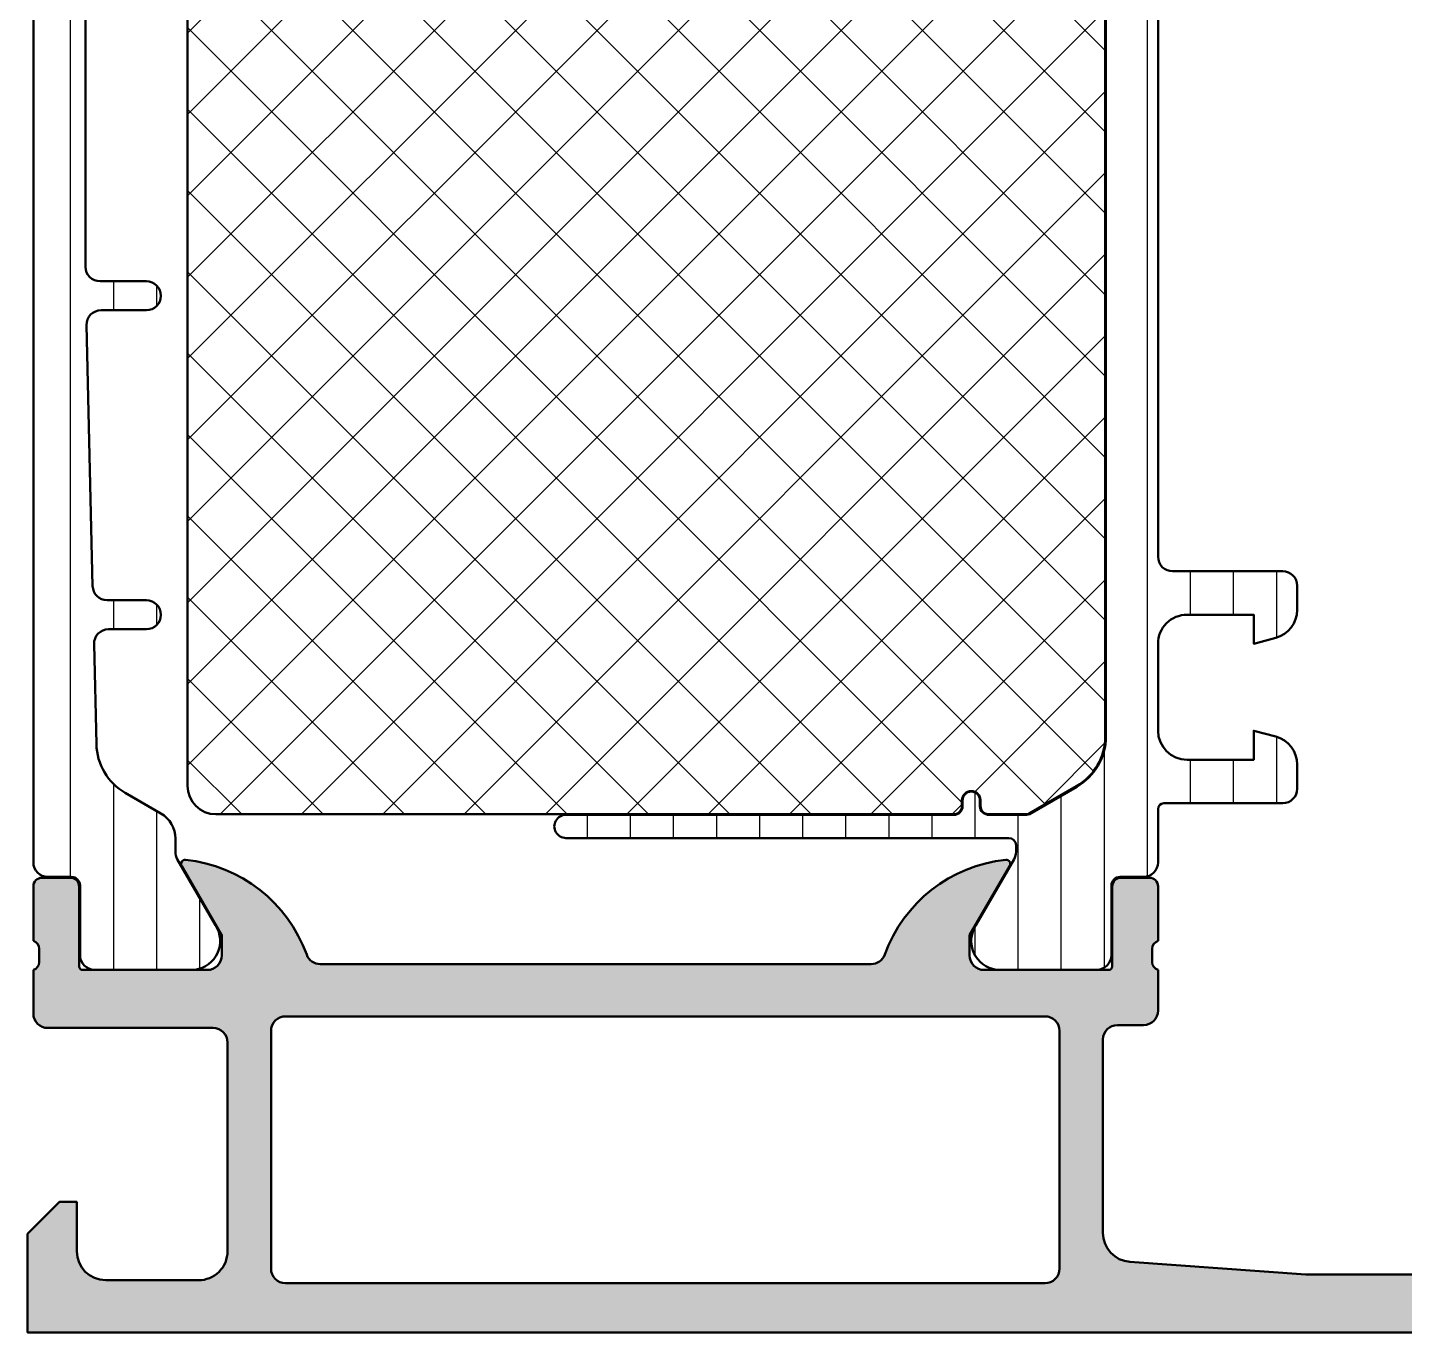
# Model space of a CAD drawing. Extents: x 0 to 95, y 0 to 90.
# Drawn here: x 0 to 47.5, y 0 to 45 of the extents above; entities that cross this region are included whole.
import ezdxf

# ---------------------------------------------------------------- set-up
doc = ezdxf.new("R2010")
doc.units = 0
for name, color, linetype, lineweight in [('0S-Alu contour', 7, 'Continuous', 50), ('0S-Alu hatch', 252, 'Continuous', 25), ('0S-Plastic contour', 254, 'Continuous', 50), ('0S-Plastic hatch', 253, 'Continuous', 25), ('0S-PT contour', 91, 'Continuous', 50), ('0S-PT hatch', 103, 'Continuous', 25)]:
    doc.layers.add(name, color=color, linetype=linetype, lineweight=lineweight)
pattern_1 = [(90, (0, 0), (-1.4859, 0), [])]

# ---------------------------------------------------------------- blocks, each defined once
blk = doc.blocks.new('462300__00CC2BA0_A1C3_4DC8_8F9C_E4773264333F_')
at = {"layer": '0S-Alu hatch'}
h = blk.add_hatch(color=256, dxfattribs=at)
edge = h.paths.add_edge_path()
edge.add_line((44.1, 2), (38.02875295001211, 2.433660503570567))
edge.add_ellipse((38.1, 3.431119203401297), major_axis=(-0.9999999999999943, 0), ratio=1, start_angle=0, end_angle=85.91438322002602, ccw=False)
edge.add_line((37.10000000000001, 3.431119203401291), (37.10000000000001, 10.1))
edge.add_ellipse((37.60000000000001, 10.1), major_axis=(-0.5, 0), ratio=1, start_angle=270.0000000000008, end_angle=360, ccw=False)
edge.add_line((37.6, 10.6), (38.5, 10.6))
edge.add_arc((38.5, 11.10000000000001), 0.5000000000000089, 270.0000000000008, 360)
edge.add_line((39, 11.10000000000001), (39, 12.49999999999996))
edge.add_ellipse((39.07883644654303, 12.76752059199306), major_axis=(-0.278895056327412, 0), ratio=1, start_angle=-1.1645893741024906, end_angle=73.58012358050797, ccw=False)
edge.add_line((38.79999900000001, 12.77318899999145), (38.799999, 13.22678299999148))
edge.add_ellipse((39.07886709564316, 13.23244365946854), major_axis=(-0.2789255417371433, 0), ratio=1, start_angle=-73.57540544464467, end_angle=1.1628700728853119, ccw=False)
edge.add_line((39, 13.49998699999147), (39.00000000000001, 15.37999799999996))
edge.add_arc((38.69999999999999, 15.37999799999996), 0.3000000000000185, 0, 90.00000000000136)
edge.add_line((38.69999999999998, 15.67999799999997), (37.72002568095721, 15.67999799999998))
edge.add_arc((37.72002568095721, 15.37999799999998), 0.2999999999999989, 90, 180)
edge.add_line((37.42002568095721, 15.37999799999998), (37.42002568095721, 12.61999999999998))
edge.add_ellipse((37.30002568095723, 12.61999999999999), major_axis=(-0.1199999999999832, 0), ratio=1, start_angle=90.00000000000341, end_angle=180, ccw=False)
edge.add_line((37.30002568095724, 12.50000000000001), (32.99999999999999, 12.49999999999999))
edge.add_ellipse((32.99999999999997, 12.99999999999996), major_axis=(-0.4999999999999698, 0), ratio=1, start_angle=0, end_angle=90.00000000000159, ccw=False)
edge.add_line((32.5, 12.99999999999994), (32.50000000000006, 13.70000000000004))
edge.add_line((32.50000000000006, 13.70000000000004), (33.88149545762223, 16.09282032302732))
edge.add_arc((33.76188021535142, 16.16188021535149), 0.1381197846484337, 330.0000000000261, 456.0127701438505)
edge.add_arc((34.27116275502875, 11.32674727786229), 4.999999999998563, 96.01277014383942, 160.0870903140121)
edge.add_ellipse((29.10000000000005, 13.20000000000115), major_axis=(-0.5000000000011297, 0), ratio=1, start_angle=89.99999999999102, end_angle=160.087090314004, ccw=False)
edge.add_line((29.09999999999996, 12.70000000000002), (10.10000000000017, 12.70000000000003))
edge.add_ellipse((10.1000000000004, 13.20000000000049), major_axis=(-0.500000000000453, 0), ratio=1, start_angle=19.91290968596371, end_angle=89.99999999997328, ccw=False)
edge.add_arc((4.928837244971571, 11.32674727786146), 4.999999999999424, 19.91290968599249, 83.98722985616364)
edge.add_arc((5.438119784648682, 16.16188021535139), 0.1381197846485769, 83.98722985613733, 209.9999999999617)
edge.add_line((5.318504542377732, 16.09282032302718), (6.700000000000025, 13.70000000000005))
edge.add_line((6.700000000000025, 13.70000000000005), (6.70000000000008, 12.99999999999994))
edge.add_ellipse((6.200000000000107, 12.99999999999996), major_axis=(-0.4999999999999725, 0), ratio=1, start_angle=89.99999999999773, end_angle=180, ccw=False)
edge.add_line((6.200000000000087, 12.49999999999999), (1.899974319042766, 12.5))
edge.add_ellipse((1.899974319042766, 12.61999999999998), major_axis=(-0.1199999999999797, 0), ratio=1, start_angle=0, end_angle=90.00000000000023, ccw=False)
edge.add_line((1.779974319042787, 12.61999999999998), (1.779974319042786, 15.37999799999998))
edge.add_arc((1.479974319042787, 15.37999799999998), 0.2999999999999985, 0, 90.00000000000026)
edge.add_line((1.479974319042786, 15.67999799999998), (0.5000000000000043, 15.67999799999998))
edge.add_arc((0.5000000000000026, 15.37999799999998), 0.3000000000000025, 89.99999999999967, 180)
edge.add_line((0.2, 15.37999799999998), (0.1999999999999993, 13.49998699999147))
edge.add_ellipse((0.121132904356827, 13.23244365946852), major_axis=(-0.2789255417371538, 0), ratio=1, start_angle=178.8371299271133, end_angle=253.57540544464462, ccw=False)
edge.add_line((0.4000009999999994, 13.22678299999146), (0.4000009999999996, 12.77318899999146))
edge.add_ellipse((0.1211635534569126, 12.76752059199309), major_axis=(-0.278895056327474, 0), ratio=1, start_angle=106.419876419492, end_angle=181.1645893740976, ccw=False)
edge.add_line((0.199999999999966, 12.49999999999994), (0.200000000000017, 11))
edge.add_arc((0.700000000000016, 11), 0.4999999999999991, 180, 270)
edge.add_line((0.7000000000000158, 10.5), (6.400000000000002, 10.5))
edge.add_ellipse((6.400000000000001, 10), major_axis=(-0.5, 0), ratio=1, start_angle=180, end_angle=269.9999999999999, ccw=False)
edge.add_line((6.900000000000002, 9.999999999999996), (6.899999999999971, 2.800000000000011))
edge.add_ellipse((5.899999999999971, 2.800000000000013), major_axis=(-1, 0), ratio=1, start_angle=90, end_angle=180, ccw=False)
edge.add_line((5.899999999999971, 1.800000000000011), (2.699999999999988, 1.800000000000011))
edge.add_ellipse((2.699999999999989, 2.800000000000011), major_axis=(-0.9999999999999998, 0), ratio=1, start_angle=0, end_angle=89.99999999999989, ccw=False)
edge.add_line((1.699999999999988, 2.800000000000011), (1.699999999999988, 4.5))
edge.add_line((1.699999999999988, 4.5), (1.099999999999995, 4.5))
edge.add_line((1.099999999999995, 4.5), (0, 3.400000000000005))
edge.add_line((0, 3.400000000000005), (0, 0))
edge.add_line((0, 0), (94.50000000000001, 0))
edge.add_arc((94.50000000000001, 0.4999999999999823), 0.4999999999999823, 269.9999999999984, 360)
edge.add_line((95, 0.4999999999999857), (94.99999999999999, 4.499999999999998))
edge.add_arc((94.49999999999999, 4.500000000000002), 0.5, 0, 90)
edge.add_line((94.49999999999999, 5.000000000000002), (93.19999999999997, 4.999999999999999))
edge.add_arc((93.19999999999997, 4.500000000000023), 0.4999999999999761, 90.0000000000016, 180)
edge.add_line((92.70000000000002, 4.500000000000007), (92.69999999999999, 3.999999999999999))
edge.add_line((92.69999999999999, 3.999999999999999), (93.69999999999997, 3.999999999999998))
edge.add_line((93.69999999999997, 3.999999999999998), (93.7, 2.499999999999973))
edge.add_ellipse((92.70000000000002, 2.499999999999999), major_axis=(-1, 0), ratio=1, start_angle=89.9999999999975, end_angle=180, ccw=False)
edge.add_line((92.69999999999996, 1.500000000000004), (88.69999999999999, 1.499999999999999))
edge.add_ellipse((88.7, 2.500000000000011), major_axis=(-1.000000000000012, 0), ratio=1, start_angle=0, end_angle=89.9999999999992, ccw=False)
edge.add_line((87.69999999999999, 2.500000000000002), (87.69999999999997, 3.999999999999999))
edge.add_line((87.69999999999997, 3.999999999999999), (88.69999999999999, 3.999999999999999))
edge.add_line((88.69999999999999, 3.999999999999999), (88.69999999999999, 4.500000000000006))
edge.add_arc((88.2, 4.500000000000011), 0.4999999999999858, 0, 89.99999999999837)
edge.add_line((88.20000000000002, 4.999999999999997), (85.39999999999999, 5))
edge.add_arc((85.40000000000002, 4.499999999999998), 0.5000000000000018, 90.00000000000325, 180)
edge.add_line((84.9, 4.499999999999987), (84.9, 4.30000000000001))
edge.add_arc((85.39999999999999, 4.300000000000003), 0.5, 180, 269.9999999999984)
edge.add_line((85.39999999999996, 3.800000000000003), (85.89999999999999, 3.799999999999998))
edge.add_ellipse((85.9, 3.299999999999978), major_axis=(-0.5000000000000205, 0), ratio=1, start_angle=180, end_angle=270.00000000000165, ccw=False)
edge.add_line((86.40000000000002, 3.299999999999986), (86.39999999999998, 2.499999999999996))
edge.add_ellipse((85.89999999999999, 2.49999999999999), major_axis=(-0.5, 0), ratio=1, start_angle=90, end_angle=180, ccw=False)
edge.add_line((85.89999999999999, 1.999999999999993), (44.1, 2))
edge = h.paths.add_edge_path()
edge.add_line((8.90000000000001, 10.9), (35.10000000000001, 10.89999999999995))
edge.add_ellipse((35.10000000000003, 10.39999999999997), major_axis=(-0.4999999999999787, 0), ratio=1, start_angle=180, end_angle=270.00000000000244, ccw=False)
edge.add_line((35.60000000000001, 10.4), (35.60000000000002, 2.200000000000006))
edge.add_ellipse((35.10000000000001, 2.200000000000006), major_axis=(-0.5000000000000067, 0), ratio=1, start_angle=89.9999999999992, end_angle=180, ccw=False)
edge.add_line((35.1, 1.699999999999999), (8.900000000000006, 1.699999999999998))
edge.add_ellipse((8.900000000000006, 2.199999999999998), major_axis=(-0.5, 0), ratio=1, start_angle=0, end_angle=89.99999999999977, ccw=False)
edge.add_line((8.400000000000006, 2.199999999999999), (8.400000000000002, 10.4))
edge.add_ellipse((8.900000000000006, 10.4), major_axis=(-0.5000000000000036, 0), ratio=1, start_angle=269.9999999999996, end_angle=360, ccw=False)
at = {"layer": '0S-Alu contour', "color": 7}
for points in [[(1.479974319042786, 15.67999799999998), (0.5000000000000043, 15.67999799999998)], [(5.318504542377732, 16.09282032302718), (6.700000000000025, 13.70000000000005), (6.70000000000008, 12.99999999999994)], [(32.5, 12.99999999999994), (32.50000000000006, 13.70000000000004), (33.88149545762223, 16.09282032302732)], [(38.69999999999998, 15.67999799999997), (37.72002568095721, 15.67999799999998)], [(0.2, 15.37999799999998), (0.1999999999999993, 13.49998699999147)], [(1.779974319042787, 12.61999999999998), (1.779974319042786, 15.37999799999998)], [(37.42002568095721, 15.37999799999998), (37.42002568095721, 12.61999999999998)], [(39, 13.49998699999147), (39.00000000000001, 15.37999799999996)], [(0.4000009999999994, 13.22678299999146), (0.4000009999999996, 12.77318899999146)], [(38.79999900000001, 12.77318899999145), (38.799999, 13.22678299999148)], [(0.199999999999966, 12.49999999999994), (0.200000000000017, 11)], [(6.200000000000087, 12.49999999999999), (1.899974319042766, 12.5)], [(29.09999999999996, 12.70000000000002), (10.10000000000017, 12.70000000000003)], [(37.30002568095724, 12.50000000000001), (32.99999999999999, 12.49999999999999)], [(39, 11.10000000000001), (39, 12.49999999999996)], [(0.7000000000000158, 10.5), (6.400000000000002, 10.5)], [(8.90000000000001, 10.9), (35.10000000000001, 10.89999999999995)], [(37.6, 10.6), (38.5, 10.6)], [(6.900000000000002, 9.999999999999996), (6.899999999999971, 2.800000000000011)], [(8.400000000000006, 2.199999999999999), (8.400000000000002, 10.4)], [(35.60000000000001, 10.4), (35.60000000000002, 2.200000000000005)], [(37.10000000000001, 3.431119203401291), (37.10000000000001, 10.1)], [(1.699999999999988, 2.800000000000011), (1.699999999999988, 4.5), (1.099999999999995, 4.5), (0, 3.400000000000005), (0, 0), (94.50000000000001, 0)], [(44.1, 2), (38.02875295001211, 2.433660503570567)], [(85.89999999999999, 1.999999999999993), (44.1, 2)], [(5.899999999999971, 1.800000000000011), (2.699999999999988, 1.800000000000011)], [(35.1, 1.699999999999999), (8.900000000000002, 1.699999999999998)]]:
    blk.add_lwpolyline(points, dxfattribs=at)
for centre, radius, start, end in [((5.438119784648682, 16.16188021535139), 0.1381197846485769, 83.98722985613733, 209.9999999999617), ((4.928837244971571, 11.32674727786146), 4.999999999999424, 19.91290968599249, 83.98722985616364), ((34.27116275502875, 11.32674727786229), 4.999999999998563, 96.01277014383942, 160.0870903140121), ((33.76188021535142, 16.16188021535149), 0.1381197846484337, 330.0000000000261, 96.01277014385055), ((0.5000000000000026, 15.37999799999998), 0.3000000000000025, 89.99999999999967, 180), ((1.479974319042787, 15.37999799999998), 0.2999999999999985, 0, 90.00000000000026), ((37.72002568095721, 15.37999799999998), 0.2999999999999989, 90, 180), ((38.69999999999999, 15.37999799999996), 0.3000000000000185, 0, 90.00000000000136), ((0.700000000000016, 11), 0.4999999999999991, 180, 270), ((38.5, 11.10000000000001), 0.5000000000000089, 270.0000000000008, 0)]:
    blk.add_arc(centre, radius, start, end, dxfattribs=at)
at = {"layer": '0S-Alu contour', "color": 7, "extrusion": (0, 0, -1)}
for centre, radius, start, end in [((-0.121132904356827, 13.23244365946852), 0.2789255417371538, 106.4245945553554, 181.1628700728868), ((-39.07886709564316, 13.23244365946854), 0.2789255417371433, 358.8371299271147, 73.57540544464473), ((-6.200000000000107, 12.99999999999996), 0.4999999999999725, 180, 270.0000000000023), ((-10.1000000000004, 13.20000000000049), 0.500000000000453, 270.0000000000267, 340.0870903140363), ((-29.10000000000005, 13.20000000000115), 0.5000000000011297, 199.9129096859961, 270.000000000009), ((-32.99999999999997, 12.99999999999996), 0.4999999999999698, 269.9999999999984, 0), ((-0.1211635534569126, 12.76752059199309), 0.278895056327474, 178.8354106259024, 253.580123580508), ((-1.899974319042766, 12.61999999999998), 0.1199999999999797, 269.9999999999998, 0), ((-37.30002568095723, 12.61999999999999), 0.1199999999999832, 180, 269.9999999999966), ((-39.07883644654303, 12.76752059199306), 0.278895056327412, 286.419876419492, 1.164589374102557), ((-6.400000000000001, 10), 0.5, 90.0000000000001, 180), ((-8.900000000000006, 10.4), 0.5000000000000036, 0, 90.0000000000004), ((-35.10000000000003, 10.39999999999997), 0.4999999999999787, 89.99999999999756, 180), ((-37.60000000000001, 10.1), 0.5, 0, 89.9999999999992), ((-38.1, 3.431119203401297), 0.9999999999999943, 274.0856167799741, 0), ((-2.699999999999989, 2.800000000000011), 0.9999999999999998, 270.0000000000001, 0), ((-5.899999999999971, 2.800000000000013), 1, 180, 270.0000000000001), ((-8.900000000000006, 2.199999999999998), 0.5, 270.0000000000002, 0), ((-35.10000000000001, 2.200000000000006), 0.5000000000000067, 180, 270.0000000000008)]:
    blk.add_arc(centre, radius, start, end, dxfattribs=at)
blk = doc.blocks.new('442230__EC9030C7_51B5_46E2_96AD_E77036AB0F9C_')
at = {"layer": '0S-PT hatch'}
h = blk.add_hatch(dxfattribs=at)
h.set_pattern_fill('ANSI37', color=256, scale=0.625, angle=90, style=0)
h.set_pattern_definition([(135, (0, 0), (-1.403165018917055, -1.403165018917055), []), (225, (0, 0), (1.403165018917055, -1.403165018917055), [])])
edge = h.paths.add_edge_path()
edge.add_line((31.95540162866527, 64.63020331969516), (6.50000000001706, 64.63020331974226))
edge.add_arc((6.499999999999916, 63.65020331974228), 0.9799999999999754, 89.99999999899781, 180)
edge.add_line((5.51999999999994, 63.6502033197423), (5.519999999999942, 18.84979668030417))
edge.add_arc((6.499999999999943, 18.84979668030417), 0.9799999999999968, 180, 270)
edge.add_line((6.499999999999943, 17.86979668030417), (31.95634587524408, 17.86979668030417))
edge.add_arc((31.95634587524406, 18.14979668030418), 0.2800000000000118, 270.0000000000021, 360)
edge.add_line((32.23634587524408, 18.14979668030418), (32.23634587524408, 18.35036747559042))
edge.add_ellipse((32.55577507995784, 18.35036747559042), major_axis=(-0.3194292047137636, 0), ratio=1, start_angle=180, end_angle=360, ccw=False)
edge.add_line((32.87520428467161, 18.35036747559042), (32.87520428467161, 18.14979668030418))
edge.add_arc((33.15520428467161, 18.14979668030419), 0.2800000000000011, 180, 266.4872129359699)
edge.add_line((33.13804832120004, 17.87032275859169), (34.46501280946041, 17.8703227585917))
edge.add_arc((34.46501280946041, 18.05032275859169), 0.1799999999999926, 270, 300.0000000000001)
edge.add_line((34.5550128094604, 17.8944381859105), (36.18999999999994, 18.83839848049007))
edge.add_arc((35.19999999999996, 20.55312877998324), 1.979999999999983, 299.9999999999999, 360)
edge.add_line((37.17999999999994, 20.55312877998325), (37.17999999999993, 61.94646458067229))
edge.add_arc((35.19999999999992, 61.94646458067229), 1.980000000000003, 0, 59.99999999999952)
edge.add_line((36.18999999999994, 63.66119488016547), (34.55501280946038, 64.60515517474504))
edge.add_arc((34.46501280946039, 64.4492706020639), 0.179999999999936, 59.99999999999221, 89.99999999999095)
edge.add_line((34.46501280946042, 64.62927060206384), (33.13858592838786, 64.62927060206384))
edge.add_arc((33.15574189185941, 64.34979668035135), 0.279999999999997, 93.51278706402572, 180)
edge.add_line((32.87574189185941, 64.34979668035135), (32.87574189185941, 64.1492258850651))
edge.add_ellipse((32.55577507995784, 64.1492258850651), major_axis=(-0.3199668119015655, 0), ratio=1, start_angle=0, end_angle=180, ccw=False)
edge.add_line((32.23580826805628, 64.1492258850651), (32.23580826805628, 64.34979668030417))
edge.add_arc((31.95540162866528, 64.34979668030417), 0.2804066393909892, 0, 90.00000000000291)
at = {"layer": '0S-PT contour', "color": 7}
for points in [[(31.95540162866527, 64.63020331969516), (6.500000000017058, 64.63020331974226)], [(34.46501280946042, 64.62927060206384), (33.13858592838786, 64.62927060206384)], [(36.18999999999994, 63.66119488016547), (34.55501280946038, 64.60515517474504)], [(32.23580826805628, 64.1492258850651), (32.23580826805628, 64.34979668030417)], [(32.87574189185941, 64.34979668035135), (32.87574189185941, 64.1492258850651)], [(5.51999999999994, 63.6502033197423), (5.519999999999942, 18.84979668030417)], [(37.17999999999994, 20.55312877998325), (37.17999999999993, 61.94646458067229)], [(34.5550128094604, 17.8944381859105), (36.18999999999994, 18.83839848049007)], [(32.23634587524408, 18.14979668030418), (32.23634587524408, 18.35036747559042)], [(32.87520428467161, 18.35036747559042), (32.87520428467161, 18.14979668030418)], [(6.499999999999943, 17.86979668030417), (31.95634587524408, 17.86979668030417)], [(33.13804832120004, 17.87032275859169), (34.46501280946041, 17.8703227585917)]]:
    blk.add_lwpolyline(points, dxfattribs=at)
for centre, radius, start, end in [((6.499999999999916, 63.65020331974228), 0.9799999999999754, 89.99999999899781, 180), ((31.95540162866528, 64.34979668030417), 0.2804066393909892, 0, 90.00000000000291), ((33.15574189185941, 64.34979668035135), 0.279999999999997, 93.51278706402572, 180), ((34.46501280946039, 64.4492706020639), 0.179999999999936, 59.99999999999221, 89.99999999999095), ((35.19999999999992, 61.94646458067229), 1.980000000000003, 0, 59.99999999999952), ((35.19999999999996, 20.55312877998324), 1.979999999999983, 299.9999999999999, 0), ((6.499999999999943, 18.84979668030417), 0.9799999999999968, 180, 270), ((31.95634587524406, 18.14979668030418), 0.2800000000000118, 270.0000000000021, 0), ((33.15520428467161, 18.14979668030419), 0.2800000000000011, 180, 266.4872129359699), ((34.46501280946041, 18.05032275859169), 0.1799999999999926, 270, 300.0000000000001)]:
    blk.add_arc(centre, radius, start, end, dxfattribs=at)
at = {"layer": '0S-PT contour', "color": 7, "extrusion": (0, 0, -1)}
for centre, radius, start, end in [((-32.55577507995784, 64.1492258850651), 0.3199668119015655, 180, 0), ((-32.55577507995784, 18.35036747559042), 0.3194292047137637, 0, 180)]:
    blk.add_arc(centre, radius, start, end, dxfattribs=at)
blk = doc.blocks.new('284519__4C71DACE_F163_47FB_88A3_F243F67EF7C6___3461B9B4_C3A6_4A5C_9F57_6E269A03FB3B_')
at = {"layer": '0S-Plastic hatch'}
h = blk.add_hatch(dxfattribs=at)
h.set_pattern_fill('ANSI31', color=256, scale=0.4680000000000001, angle=45, style=0)
h.set_pattern_definition(pattern_1)
edge = h.paths.add_edge_path()
edge.add_line((43.79999999999994, 62.9192507766725), (43.79999999999994, 63.75000000004689))
edge.add_arc((43.29999999999994, 63.7500000000469), 0.4999999999999929, 0, 89.9999999999992)
edge.add_line((43.29999999999995, 64.2500000000469), (39.19999999999996, 64.25000000004684))
edge.add_ellipse((39.19999999999996, 64.45000000004686), major_axis=(-0.200000000000017, 0), ratio=1, start_angle=0, end_angle=90.00000000000199, ccw=False)
edge.add_line((38.99999999999995, 64.45000000004688), (38.99999999999995, 66.29000567895633))
edge.add_arc((38.50000267890225, 66.29000567895633), 0.4999973210976947, 0, 90.00030698202455)
edge.add_line((38.49999999999307, 66.79000300004685), (37.68966866665971, 66.79000300004684))
edge.add_ellipse((37.68966866665971, 67.09000300004683), major_axis=(-0.2999999999999971, 0), ratio=1, start_angle=0, end_angle=90, ccw=False)
edge.add_line((37.38966866665971, 67.09000300004685), (37.39000061705673, 69.49000138298312))
edge.add_arc((36.89000463961811, 69.4900040226082), 0.4999959774455975, 359.9996975182267, 450.0003024811858)
edge.add_line((36.89000199999304, 69.99000000004683), (33.41346050189355, 69.99000000004682))
edge.add_arc((33.5557711508849, 69.00018192532399), 0.9999960709244591, 98.18160805189956, 212.7270160998398)
edge.add_line((32.71451850189356, 68.45954700004685), (34.03303535120471, 66.17580851337456))
edge.add_ellipse((33.60002263447429, 65.92580853907498), major_axis=(-0.5000000000000551, 0), ratio=1, start_angle=179.994256176766, end_angle=209.9999965993447, ccw=False)
edge.add_line((34.10002263196189, 65.92575841476119), (34.09999999999053, 65.70000000006439))
edge.add_ellipse((33.84999999997305, 65.70000000006435), major_axis=(-0.2500000000174865, 0), ratio=1, start_angle=90.00000000000159, end_angle=180, ccw=False)
edge.add_line((33.84999999997305, 65.45000000004687), (18.57101353298091, 65.45000000004619))
edge.add_arc((18.57101353298093, 65.05074092692976), 0.3992590731164398, 90.00000000000306, 270.0000000000031)
edge.add_line((18.57101353298095, 64.65148185381332), (31.9548640214775, 64.65148185381332))
edge.add_ellipse((31.95486402147754, 64.35000000004678), major_axis=(-0.3014818537665462, 0), ratio=1, start_angle=180, end_angle=270.00000000000676, ccw=False)
edge.add_line((32.25634587524408, 64.35000000004683), (32.25634587524407, 64.14942920476062))
edge.add_arc((32.55577507995784, 64.14942920476064), 0.2994292047137605, 180, 360)
edge.add_line((32.8552042846716, 64.14942920476065), (32.8552042846716, 64.35000000004689))
edge.add_ellipse((33.15520428467187, 64.35000000004688), major_axis=(-0.3000000000002672, 0), ratio=1, start_angle=266.6063607271258, end_angle=360, ccw=False)
edge.add_line((33.17296295056774, 64.6494739217592), (34.46501280946045, 64.64947392175938))
edge.add_ellipse((34.46501280946046, 64.44947392175925), major_axis=(-0.2000000000001307, 0), ratio=1, start_angle=240.0000000000401, end_angle=270.00000000000205, ccw=False)
edge.add_line((34.5650128094604, 64.62267900251632), (36.19999999999996, 63.6787187079366))
edge.add_ellipse((35.20000000000005, 61.9466679003678), major_axis=(-1.999999999999877, 0), ratio=1, start_angle=180, end_angle=240.00000000000108, ccw=False)
edge.add_line((37.19999999999993, 61.94666790036782), (37.19999999999995, 20.55333209967871))
edge.add_ellipse((35.19999999999995, 20.55333209967875), major_axis=(-2, 0), ratio=1, start_angle=119.9999999999996, end_angle=180, ccw=False)
edge.add_line((36.19999999999993, 18.82128129210986), (34.56501280946044, 17.87732099753035))
edge.add_ellipse((34.46501280946022, 18.05052607828718), major_axis=(-0.2000000000000511, 0), ratio=1, start_angle=90.00000000007333, end_angle=120.0000000000625, ccw=False)
edge.add_line((34.46501280946048, 17.85052607828712), (33.17296295056558, 17.85052607828752))
edge.add_ellipse((33.15520428467153, 18.14999999999962), major_axis=(-0.2999999999999285, 0), ratio=1, start_angle=0, end_angle=93.3936392725314, ccw=False)
edge.add_line((32.8552042846716, 18.14999999999961), (32.8552042846716, 18.35057079528588))
edge.add_arc((32.55577507995784, 18.35057079528588), 0.2994292047137605, 0, 180)
edge.add_line((32.25634587524408, 18.35057079528588), (32.25634587524408, 18.14999999999961))
edge.add_ellipse((31.95486402147755, 18.14999999999971), major_axis=(-0.301481853766532, 0), ratio=1, start_angle=89.99999999999, end_angle=180, ccw=False)
edge.add_line((31.9548640214775, 17.84851814623318), (18.57101353298093, 17.84851814623318))
edge.add_arc((18.57101353298094, 17.4492590731167), 0.3992590731164753, 90.00000000000048, 270.0000000000005)
edge.add_line((18.57101353298094, 17.05000000000023), (33.84999999997308, 17.04999999999965))
edge.add_ellipse((33.84999999997306, 16.79999999998218), major_axis=(-0.2500000000174722, 0), ratio=1, start_angle=180, end_angle=269.9999999999951, ccw=False)
edge.add_line((34.09999999999053, 16.79999999998208), (34.10002263196189, 16.57424158528529))
edge.add_ellipse((33.60002365369297, 16.57419118792746), major_axis=(-0.4999989808088187, 0), ratio=1, start_angle=150.0000347009651, end_angle=180.0057751236176, ccw=False)
edge.add_line((34.03303562435088, 16.32419195977502), (32.71451850189357, 14.04045299999964))
edge.add_arc((33.55577115088491, 13.49981807472249), 0.9999960709244718, 147.2729839001593, 261.8183919481001)
edge.add_line((33.41346050189355, 12.50999999999965), (36.89000199999305, 12.50999999999965))
edge.add_arc((36.89000463961811, 13.00999597743827), 0.4999959774455904, 269.9996975188158, 360.0003024817733)
edge.add_line((37.39000061705673, 13.00999861706336), (37.38966866665971, 15.40999699999963))
edge.add_ellipse((37.68966866665971, 15.40999699999964), major_axis=(-0.3000000000000043, 0), ratio=1, start_angle=269.99999999999864, end_angle=360, ccw=False)
edge.add_line((37.68966866665972, 15.70999699999964), (38.49999999999307, 15.70999699999964))
edge.add_arc((38.50000267890226, 16.20999432109015), 0.4999973210976877, 269.9996930179747, 360)
edge.add_line((38.99999999999995, 16.20999432109015), (38.99999999999995, 18.04999999999959))
edge.add_ellipse((39.19999999999997, 18.04999999999964), major_axis=(-0.2000000000000242, 0), ratio=1, start_angle=270.0000000000122, end_angle=360, ccw=False)
edge.add_line((39.19999999999993, 18.24999999999966), (43.29999999999995, 18.24999999999961))
edge.add_arc((43.29999999999994, 18.7499999999996), 0.4999999999999929, 270.0000000000008, 360)
edge.add_line((43.79999999999994, 18.74999999999961), (43.79999999999994, 19.58074922337397))
edge.add_arc((42.79999999999994, 19.58074922337399), 0.9999999999999928, 0, 74.99999999999913)
edge.add_line((43.05881904510248, 20.54667504966305), (42.29999999999994, 20.74999999999966))
edge.add_line((42.29999999999994, 20.74999999999966), (42.29999999999994, 19.74999999999966))
edge.add_line((42.29999999999994, 19.74999999999966), (39.99999999999995, 19.74999999999966))
edge.add_ellipse((39.99999999999995, 20.74999999999967), major_axis=(-1.000000000000003, 0), ratio=1, start_angle=0, end_angle=89.9999999999996, ccw=False)
edge.add_line((38.99999999999995, 20.74999999999967), (38.99999999999995, 23.74999999999973))
edge.add_ellipse((39.99999999999989, 23.74999999999967), major_axis=(-0.999999999999943, 0), ratio=1, start_angle=269.99999999999756, end_angle=360, ccw=False)
edge.add_line((39.99999999999993, 24.74999999999961), (42.29999999999994, 24.74999999999964))
edge.add_line((42.29999999999994, 24.74999999999964), (42.29999999999994, 23.74999999999973))
edge.add_line((42.29999999999994, 23.74999999999973), (43.05881904510239, 23.95332495033621))
edge.add_arc((42.79999999999985, 24.91925077662537), 1.000000000000101, 285.0000000000001, 360)
edge.add_line((43.79999999999994, 24.91925077662536), (43.79999999999994, 25.74999999999969))
edge.add_arc((43.29999999999997, 25.7499999999997), 0.4999999999999645, 0, 89.99999999999756)
edge.add_line((43.3, 26.24999999999966), (39.49999999999994, 26.24999999999967))
edge.add_ellipse((39.49999999999992, 26.74999999999965), major_axis=(-0.4999999999999787, 0), ratio=1, start_angle=0, end_angle=90.00000000000239, ccw=False)
edge.add_line((38.99999999999995, 26.74999999999964), (38.99999999999995, 55.75000000004681))
edge.add_ellipse((39.49999999999994, 55.75000000004684), major_axis=(-0.4999999999999929, 0), ratio=1, start_angle=270.0000000000008, end_angle=360, ccw=False)
edge.add_line((39.49999999999993, 56.25000000004683), (43.30000000000002, 56.25000000004684))
edge.add_arc((43.29999999999997, 56.75000000004679), 0.4999999999999645, 270.0000000000057, 360)
edge.add_line((43.79999999999994, 56.75000000004684), (43.79999999999994, 57.58074922342125))
edge.add_arc((42.79999999999997, 57.58074922342125), 0.9999999999999644, 0, 75.00000000000038)
edge.add_line((43.05881904510248, 58.54667504971029), (42.29999999999994, 58.75000000004684))
edge.add_line((42.29999999999994, 58.75000000004684), (42.29999999999994, 57.75000000004683))
edge.add_line((42.29999999999994, 57.75000000004683), (39.99999999999996, 57.75000000004685))
edge.add_ellipse((39.99999999999993, 58.75000000004685), major_axis=(-0.9999999999999928, 0), ratio=1, start_angle=0, end_angle=90.00000000000199, ccw=False)
edge.add_line((38.99999999999994, 58.75000000004682), (38.99999999999995, 61.75000000004687))
edge.add_ellipse((39.99999999999995, 61.75000000004684), major_axis=(-1.000000000000007, 0), ratio=1, start_angle=269.99999999999875, end_angle=360, ccw=False)
edge.add_line((39.99999999999997, 62.75000000004684), (42.29999999999994, 62.75000000004678))
edge.add_line((42.29999999999994, 62.75000000004678), (42.29999999999994, 61.75000000004688))
edge.add_line((42.29999999999994, 61.75000000004688), (43.0588190451025, 61.95332495038353))
edge.add_arc((42.80000000000003, 62.91925077667253), 0.999999999999911, 284.9999999999988, 360)
at = {"layer": '0S-Plastic contour', "color": 7}
for points in [[(36.89000199999304, 69.99000000004683), (33.41346050189355, 69.99000000004682)], [(37.38966866665971, 67.09000300004685), (37.39000061705673, 69.49000138298312)], [(32.71451850189356, 68.45954700004685), (34.03303535120471, 66.17580851337456)], [(38.49999999999307, 66.79000300004685), (37.68966866665971, 66.79000300004684)], [(38.99999999999995, 64.45000000004688), (38.99999999999995, 66.29000567895633)], [(34.10002263196189, 65.92575841476119), (34.09999999999053, 65.70000000006439)], [(33.84999999997305, 65.45000000004687), (18.57101353298091, 65.45000000004619)], [(18.57101353298095, 64.65148185381332), (31.9548640214775, 64.65148185381332)], [(33.17296295056774, 64.6494739217592), (34.46501280946045, 64.64947392175938)], [(34.5650128094604, 64.62267900251632), (36.19999999999996, 63.6787187079366)], [(32.25634587524408, 64.35000000004683), (32.25634587524407, 64.14942920476062)], [(32.8552042846716, 64.14942920476065), (32.8552042846716, 64.35000000004689)], [(43.29999999999995, 64.2500000000469), (39.19999999999996, 64.25000000004684)], [(43.79999999999994, 62.9192507766725), (43.79999999999994, 63.75000000004689)], [(39.99999999999997, 62.75000000004684), (42.29999999999994, 62.75000000004678), (42.29999999999994, 61.75000000004688), (43.0588190451025, 61.95332495038353)], [(37.19999999999993, 61.94666790036782), (37.19999999999995, 20.55333209967871)], [(38.99999999999994, 58.75000000004682), (38.99999999999995, 61.75000000004687)], [(43.05881904510248, 58.54667504971029), (42.29999999999994, 58.75000000004684), (42.29999999999994, 57.75000000004683), (39.99999999999996, 57.75000000004685)], [(43.79999999999994, 56.75000000004684), (43.79999999999994, 57.58074922342125)], [(39.49999999999993, 56.25000000004683), (43.30000000000002, 56.25000000004684)], [(38.99999999999995, 26.74999999999964), (38.99999999999995, 55.75000000004681)], [(43.3, 26.24999999999966), (39.49999999999994, 26.24999999999967)], [(43.79999999999994, 24.91925077662536), (43.79999999999994, 25.74999999999969)], [(39.99999999999993, 24.74999999999961), (42.29999999999994, 24.74999999999964), (42.29999999999994, 23.74999999999973), (43.05881904510239, 23.95332495033621)], [(38.99999999999995, 20.74999999999967), (38.99999999999995, 23.74999999999973)], [(43.05881904510248, 20.54667504966305), (42.29999999999994, 20.74999999999966), (42.29999999999994, 19.74999999999966), (39.99999999999995, 19.74999999999966)], [(43.79999999999994, 18.74999999999961), (43.79999999999994, 19.58074922337397)], [(36.19999999999993, 18.82128129210986), (34.56501280946044, 17.87732099753035)], [(32.25634587524408, 18.35057079528588), (32.25634587524408, 18.14999999999961)], [(32.8552042846716, 18.14999999999961), (32.8552042846716, 18.35057079528588)], [(39.19999999999993, 18.24999999999966), (43.29999999999995, 18.24999999999961)], [(31.9548640214775, 17.84851814623318), (18.57101353298093, 17.84851814623318)], [(34.46501280946048, 17.85052607828712), (33.17296295056558, 17.85052607828752)], [(38.99999999999995, 16.20999432109015), (38.99999999999995, 18.04999999999959)], [(18.57101353298094, 17.05000000000023), (33.84999999997308, 17.04999999999965)], [(34.09999999999053, 16.79999999998208), (34.10002263196189, 16.57424158528529)], [(34.03303562435088, 16.32419195977502), (32.71451850189357, 14.04045299999964)], [(37.68966866665972, 15.70999699999964), (38.49999999999307, 15.70999699999964)], [(37.39000061705673, 13.00999861706336), (37.38966866665971, 15.40999699999963)], [(33.41346050189355, 12.50999999999965), (36.89000199999305, 12.50999999999965)]]:
    blk.add_lwpolyline(points, dxfattribs=at)
for centre, radius, start, end in [((33.5557711508849, 69.00018192532399), 0.9999960709244591, 98.18160805189956, 212.7270160998398), ((36.89000463961811, 69.4900040226082), 0.4999959774455975, 359.9996975182267, 90.00030248118587), ((38.50000267890225, 66.29000567895633), 0.4999973210976947, 0, 90.00030698202455), ((18.57101353298093, 65.05074092692976), 0.3992590731164398, 90.00000000000306, 270.0000000000031), ((32.55577507995784, 64.14942920476064), 0.2994292047137605, 180, 0), ((43.29999999999994, 63.7500000000469), 0.4999999999999929, 0, 89.9999999999992), ((42.80000000000003, 62.91925077667253), 0.999999999999911, 284.9999999999988, 0), ((42.79999999999997, 57.58074922342125), 0.9999999999999644, 0, 75.00000000000038), ((43.29999999999997, 56.75000000004679), 0.4999999999999645, 270.0000000000057, 0), ((43.29999999999997, 25.7499999999997), 0.4999999999999645, 0, 89.99999999999756), ((42.79999999999985, 24.91925077662537), 1.000000000000101, 285.0000000000001, 0), ((42.79999999999994, 19.58074922337399), 0.9999999999999928, 0, 74.99999999999913), ((32.55577507995784, 18.35057079528588), 0.2994292047137605, 0, 180), ((43.29999999999994, 18.7499999999996), 0.4999999999999929, 270.0000000000008, 0), ((18.57101353298094, 17.4492590731167), 0.3992590731164753, 90.00000000000048, 270.0000000000005), ((38.50000267890226, 16.20999432109015), 0.4999973210976877, 269.9996930179747, 0), ((33.55577115088491, 13.49981807472249), 0.9999960709244718, 147.2729839001593, 261.8183919481001), ((36.89000463961811, 13.00999597743827), 0.4999959774455904, 269.9996975188158, 0.0003024817733149)]:
    blk.add_arc(centre, radius, start, end, dxfattribs=at)
at = {"layer": '0S-Plastic contour', "color": 7, "extrusion": (0, 0, -1)}
for centre, radius, start, end in [((-37.68966866665971, 67.09000300004683), 0.2999999999999971, 270, 0), ((-33.60002263447429, 65.92580853907498), 0.5000000000000551, 150.0000034006553, 180.0057438232341), ((-33.84999999997305, 65.70000000006435), 0.2500000000174865, 180, 269.9999999999984), ((-31.95486402147754, 64.35000000004678), 0.3014818537665462, 89.99999999999324, 180), ((-33.15520428467187, 64.35000000004688), 0.3000000000002672, 0, 93.39363927287422), ((-34.46501280946046, 64.44947392175925), 0.2000000000001307, 89.99999999999797, 119.9999999999599), ((-39.19999999999996, 64.45000000004686), 0.200000000000017, 269.999999999998, 0), ((-35.20000000000005, 61.9466679003678), 1.999999999999877, 119.9999999999989, 180), ((-39.99999999999995, 61.75000000004684), 1.000000000000007, 0, 90.00000000000122), ((-39.99999999999993, 58.75000000004685), 0.9999999999999928, 269.999999999998, 0), ((-39.49999999999994, 55.75000000004684), 0.4999999999999929, 0, 89.9999999999992), ((-39.49999999999992, 26.74999999999965), 0.4999999999999787, 269.9999999999976, 0), ((-39.99999999999989, 23.74999999999967), 0.999999999999943, 0, 90.00000000000244), ((-35.19999999999995, 20.55333209967875), 2, 180, 240.0000000000004), ((-39.99999999999995, 20.74999999999967), 1.000000000000003, 270.0000000000004, 0), ((-31.95486402147755, 18.14999999999971), 0.301481853766532, 180, 270.0000000000101), ((-33.15520428467153, 18.14999999999962), 0.2999999999999285, 266.6063607274686, 0), ((-39.19999999999997, 18.04999999999964), 0.2000000000000242, 0, 89.99999999998779), ((-34.46501280946022, 18.05052607828718), 0.2000000000000511, 239.9999999999375, 269.9999999999267), ((-33.84999999997306, 16.79999999998218), 0.2500000000174722, 90.00000000000487, 180), ((-33.60002365369297, 16.57419118792746), 0.4999989808088187, 179.9942248763824, 209.999965299035), ((-37.68966866665971, 15.40999699999964), 0.3000000000000043, 0, 90.00000000000136)]:
    blk.add_arc(centre, radius, start, end, dxfattribs=at)
blk = doc.blocks.new('284519__62EFC1D2_E8C0_429E_95E8_B6191780D8A2___BAF80AC8_4366_4030_A8A3_13AFED896FE5_')
at = {"layer": '0S-Plastic hatch'}
h = blk.add_hatch(dxfattribs=at)
h.set_pattern_fill('ANSI31', color=256, scale=0.4680000000000001, angle=45, style=0)
h.set_pattern_definition(pattern_1)
edge = h.paths.add_edge_path()
edge.add_line((4.599999999999853, 64.60247913859288), (3.373146686273896, 63.89415504765704))
edge.add_arc((4.373146686273831, 62.16210424008813), 1.999999999999996, 119.9999999999979, 178.6586049342205)
edge.add_line((2.373694771767068, 62.20892348373027), (2.292974565514832, 58.76170481091058))
edge.add_arc((2.792837544141517, 58.75000000000007), 0.4999999999999928, 178.6586049342219, 270.0000000000003)
edge.add_line((2.792837544141519, 58.25000000000007), (4.100000000000091, 58.25000000000006))
edge.add_ellipse((4.100000000000091, 57.75000000000005), major_axis=(-0.5, 0), ratio=1, start_angle=90, end_angle=270, ccw=False)
edge.add_line((4.10000000000009, 57.25000000000005), (2.746005466508226, 57.25000000000005))
edge.add_arc((2.746005466508214, 56.75000000000006), 0.5, 89.99999999999856, 178.6586049342194)
edge.add_line((2.246142487881523, 56.7617048109106), (2.035398138531636, 47.76170481091056))
edge.add_arc((2.535261117158325, 47.75000000000003), 0.4999999999999972, 178.6586049342219, 270.0000000000013)
edge.add_line((2.535261117158337, 47.25000000000004), (4.100000000000091, 47.25000000000005))
edge.add_ellipse((4.10000000000009, 46.75000000000006), major_axis=(-0.5, 0), ratio=1, start_angle=89.99999999999989, end_angle=269.9999999999999, ccw=False)
edge.add_line((4.100000000000089, 46.25000000000006), (2.500000000000033, 46.25000000000006))
edge.add_arc((2.500000000000033, 45.75000000000006), 0.5, 89.99999999999994, 180)
edge.add_line((2.000000000000033, 45.75000000000006), (2.000000000000032, 36.75000000000006))
edge.add_arc((2.500000000000036, 36.75000000000006), 0.500000000000004, 180, 270)
edge.add_line((2.500000000000036, 36.25000000000005), (4.10000000000009, 36.25000000000006))
edge.add_ellipse((4.10000000000009, 35.75000000000006), major_axis=(-0.5, 0), ratio=1, start_angle=90, end_angle=270, ccw=False)
edge.add_line((4.10000000000009, 35.25000000000006), (2.535261117158286, 35.25000000000004))
edge.add_arc((2.535261117158289, 34.75000000000008), 0.4999999999999574, 90.00000000000036, 181.3413950657789)
edge.add_line((2.03539813853164, 34.73829518908956), (2.246142487881524, 25.73829518908953))
edge.add_arc((2.746005466508222, 25.75000000000006), 0.5000000000000052, 181.3413950657786, 270)
edge.add_line((2.746005466508222, 25.25000000000005), (4.10000000000009, 25.25000000000006))
edge.add_ellipse((4.10000000000009, 24.75000000000005), major_axis=(-0.5000000000000036, 0), ratio=1, start_angle=90, end_angle=270, ccw=False)
edge.add_line((4.10000000000009, 24.25000000000005), (2.792837544141522, 24.25000000000006))
edge.add_arc((2.792837544141521, 23.75000000000006), 0.4999999999999965, 89.99999999999994, 181.3413950657789)
edge.add_line((2.292974565514833, 23.73829518908953), (2.373694771767072, 20.29107651626986))
edge.add_arc((4.373146686274044, 20.33789575991199), 2.000000000000202, 181.3413950657786, 240.0000000000016)
edge.add_line((3.373146686273989, 18.6058449523429), (4.599999999999849, 17.89752086140714))
edge.add_ellipse((4.099999999999948, 17.03149545762269), major_axis=(-0.9999999999999589, 0), ratio=1, start_angle=180, end_angle=240.0000000000052, ccw=False)
edge.add_line((5.099999999999908, 17.03149545762268), (5.099999999999916, 16.57894936768688))
edge.add_arc((5.59997736187122, 16.57419146728958), 0.4999999999999795, 179.4547765471978, 209.9999965993446)
edge.add_line((5.16696464514086, 16.32419149299003), (6.485481498099513, 14.040453))
edge.add_ellipse((5.644228849108168, 13.49981807472285), major_axis=(-0.9999960709244735, 0), ratio=1, start_angle=98.18160805189962, end_angle=212.7270160998406, ccw=False)
edge.add_line((5.78653949809952, 12.51), (2.309998000000047, 12.51))
edge.add_ellipse((2.309995360374971, 13.00999597743861), major_axis=(-0.4999959774455833, 0), ratio=1, start_angle=-0.0003024817733034979, end_angle=90.00030248118622, ccw=False)
edge.add_line((1.809999382936355, 13.00999861706881), (1.810334012242577, 15.409997))
edge.add_arc((1.510334012242575, 15.40999699999999), 0.300000000000002, 0, 90.00000000000026)
edge.add_line((1.510334012242574, 15.709997), (0.7000000000000393, 15.70999699999999))
edge.add_ellipse((0.7000000000000403, 16.2099970000001), major_axis=(-0.5000000000001031, 0), ratio=1, start_angle=0, end_angle=89.99999999999989, ccw=False)
edge.add_line((0.1999999999999368, 16.2099970000001), (0.2000000000001285, 66.29000299999998))
edge.add_ellipse((0.7000000000001099, 66.290003), major_axis=(-0.4999999999999814, 0), ratio=1, start_angle=269.99999999999943, end_angle=360, ccw=False)
edge.add_line((0.7000000000001148, 66.79000299999998), (1.510334012242587, 66.790003))
edge.add_arc((1.510334012242582, 67.090003), 0.2999999999999971, 270.0000000000011, 360)
edge.add_line((1.810334012242579, 67.090003), (1.809999382936356, 69.4900013829363))
edge.add_ellipse((2.309995360374981, 69.49000402256137), major_axis=(-0.4999959774455926, 0), ratio=1, start_angle=-90.00030248118452, end_angle=0.0003024817733034979, ccw=False)
edge.add_line((2.309998000000042, 69.99), (5.786539498099516, 69.99))
edge.add_ellipse((5.644228849108179, 69.00018192527716), major_axis=(-0.9999960709244577, 0), ratio=1, start_angle=147.2729839001591, end_angle=261.81839194810107, ccw=False)
edge.add_line((6.485481498099507, 68.45954700000001), (5.166964645140869, 66.17580850701))
edge.add_arc((5.599977361871453, 65.92580853271033), 0.5000000000002385, 150.000003400656, 180.5452234528383)
edge.add_line((5.099999999999893, 65.92105063231271), (5.099999999999922, 65.46850454237736))
edge.add_ellipse((4.099999999999894, 65.46850454237737), major_axis=(-1.000000000000027, 0), ratio=1, start_angle=119.9999999999965, end_angle=180, ccw=False)
at = {"layer": '0S-Plastic contour', "color": 7}
for points in [[(2.309998000000042, 69.99), (5.786539498099516, 69.99)], [(1.810334012242579, 67.090003), (1.809999382936356, 69.4900013829363)], [(6.485481498099507, 68.45954700000001), (5.166964645140869, 66.17580850701)], [(0.7000000000001148, 66.79000299999998), (1.510334012242587, 66.790003)], [(0.1999999999999368, 16.2099970000001), (0.2000000000001285, 66.29000299999998)], [(5.099999999999893, 65.92105063231271), (5.099999999999922, 65.46850454237736)], [(4.599999999999853, 64.60247913859288), (3.373146686273896, 63.89415504765704)], [(2.373694771767068, 62.20892348373027), (2.292974565514832, 58.76170481091058)], [(2.792837544141519, 58.25000000000007), (4.100000000000091, 58.25000000000006)], [(4.10000000000009, 57.25000000000005), (2.746005466508226, 57.25000000000005)], [(2.246142487881523, 56.7617048109106), (2.035398138531636, 47.76170481091056)], [(2.535261117158337, 47.25000000000004), (4.100000000000091, 47.25000000000005)], [(4.100000000000089, 46.25000000000006), (2.500000000000033, 46.25000000000006)], [(2.000000000000033, 45.75000000000006), (2.000000000000032, 36.75000000000006)], [(2.500000000000036, 36.25000000000005), (4.10000000000009, 36.25000000000006)], [(4.10000000000009, 35.25000000000006), (2.535261117158286, 35.25000000000004)], [(2.03539813853164, 34.73829518908956), (2.246142487881524, 25.73829518908953)], [(2.746005466508222, 25.25000000000005), (4.10000000000009, 25.25000000000006)], [(4.10000000000009, 24.25000000000005), (2.792837544141522, 24.25000000000006)], [(2.292974565514833, 23.73829518908953), (2.373694771767072, 20.29107651626986)], [(3.373146686273989, 18.6058449523429), (4.599999999999849, 17.89752086140714)], [(5.099999999999908, 17.03149545762268), (5.099999999999916, 16.57894936768688)], [(5.16696464514086, 16.32419149299003), (6.485481498099513, 14.040453)], [(1.510334012242574, 15.709997), (0.7000000000000393, 15.70999699999999)], [(1.809999382936355, 13.00999861706881), (1.810334012242577, 15.409997)], [(5.78653949809952, 12.51), (2.309998000000047, 12.51)]]:
    blk.add_lwpolyline(points, dxfattribs=at)
at = {"layer": '0S-Plastic contour', "color": 7, "extrusion": (0, 0, -1)}
for centre, radius, start, end in [((-2.309995360374981, 69.49000402256137), 0.4999959774455926, 359.9996975182267, 90.0003024811845), ((-5.644228849108179, 69.00018192527716), 0.9999960709244577, 98.18160805189895, 212.7270160998409), ((-0.7000000000001099, 66.290003), 0.4999999999999814, 0, 90.00000000000055), ((-4.099999999999894, 65.46850454237737), 1.000000000000027, 180, 240.0000000000035), ((-4.100000000000091, 57.75000000000005), 0.5, 90, 270), ((-4.10000000000009, 46.75000000000006), 0.5, 90.0000000000001, 270.0000000000001), ((-4.10000000000009, 35.75000000000006), 0.5, 90, 270), ((-4.10000000000009, 24.75000000000005), 0.5000000000000036, 90, 270), ((-4.099999999999948, 17.03149545762269), 0.9999999999999589, 119.9999999999948, 180), ((-0.7000000000000403, 16.2099970000001), 0.5000000000001031, 270.0000000000001, 0), ((-5.644228849108168, 13.49981807472285), 0.9999960709244735, 147.2729839001594, 261.8183919481004), ((-2.309995360374971, 13.00999597743861), 0.4999959774455833, 269.9996975188138, 0.0003024817733149)]:
    blk.add_arc(centre, radius, start, end, dxfattribs=at)
at = {"layer": '0S-Plastic contour', "color": 7}
for centre, radius, start, end in [((1.510334012242582, 67.090003), 0.2999999999999971, 270.0000000000011, 0), ((5.599977361871453, 65.92580853271033), 0.5000000000002385, 150.000003400656, 180.5452234528383), ((4.373146686273831, 62.16210424008813), 1.999999999999996, 119.9999999999979, 178.6586049342205), ((2.792837544141517, 58.75000000000007), 0.4999999999999928, 178.6586049342219, 270.0000000000003), ((2.746005466508214, 56.75000000000006), 0.5, 89.99999999999856, 178.6586049342194), ((2.535261117158325, 47.75000000000003), 0.4999999999999972, 178.6586049342219, 270.0000000000013), ((2.500000000000033, 45.75000000000006), 0.5, 89.99999999999994, 180), ((2.500000000000036, 36.75000000000006), 0.500000000000004, 180, 270), ((2.535261117158289, 34.75000000000008), 0.4999999999999574, 90.00000000000036, 181.3413950657789), ((2.746005466508222, 25.75000000000006), 0.5000000000000052, 181.3413950657786, 270), ((2.792837544141521, 23.75000000000006), 0.4999999999999965, 89.99999999999994, 181.3413950657789), ((4.373146686274044, 20.33789575991199), 2.000000000000202, 181.3413950657786, 240.0000000000016), ((5.59997736187122, 16.57419146728958), 0.4999999999999795, 179.4547765471978, 209.9999965993446), ((1.510334012242575, 15.40999699999999), 0.300000000000002, 0, 90.00000000000026)]:
    blk.add_arc(centre, radius, start, end, dxfattribs=at)
blk = doc.blocks.new('442230__0742A0E6_7523_456A_AA30_DA0BE5575882_')
at = {"layer": '0S-Alu contour', "color": 7}
blk.add_blockref('462300__00CC2BA0_A1C3_4DC8_8F9C_E4773264333F_', (0, 0), dxfattribs=at)
at = {"layer": '0S-Plastic contour', "color": 7}
for name in ['284519__62EFC1D2_E8C0_429E_95E8_B6191780D8A2___BAF80AC8_4366_4030_A8A3_13AFED896FE5_', '284519__4C71DACE_F163_47FB_88A3_F243F67EF7C6___3461B9B4_C3A6_4A5C_9F57_6E269A03FB3B_']:
    blk.add_blockref(name, (0, 0), dxfattribs=at)
at = {"layer": '0S-PT contour', "color": 7}
blk.add_blockref('442230__EC9030C7_51B5_46E2_96AD_E77036AB0F9C_', (0, 0), dxfattribs=at)

msp = doc.modelspace()

# ---------------------------------------------------------------- block references
at = {"layer": '0S-Alu contour', "color": 7}
msp.add_blockref('442230__0742A0E6_7523_456A_AA30_DA0BE5575882_', (0, 0), dxfattribs=at)

doc.saveas('drawing.dxf')
